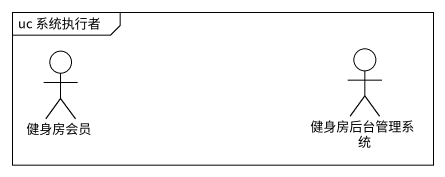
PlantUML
@startuml
mainframe uc 系统执行者
actor 健身房会员
actor 健身房后台管理系统
@enduml
